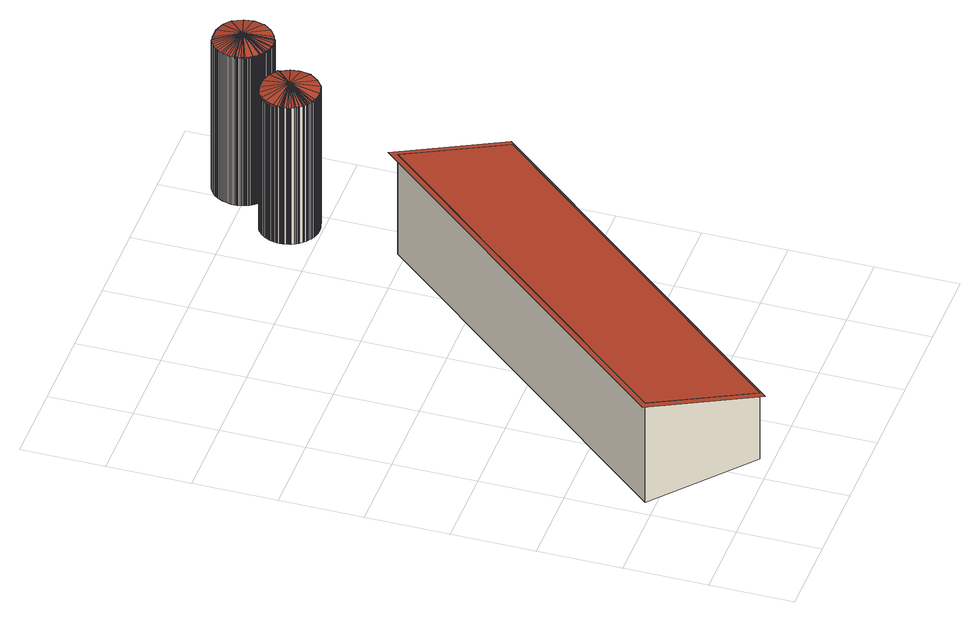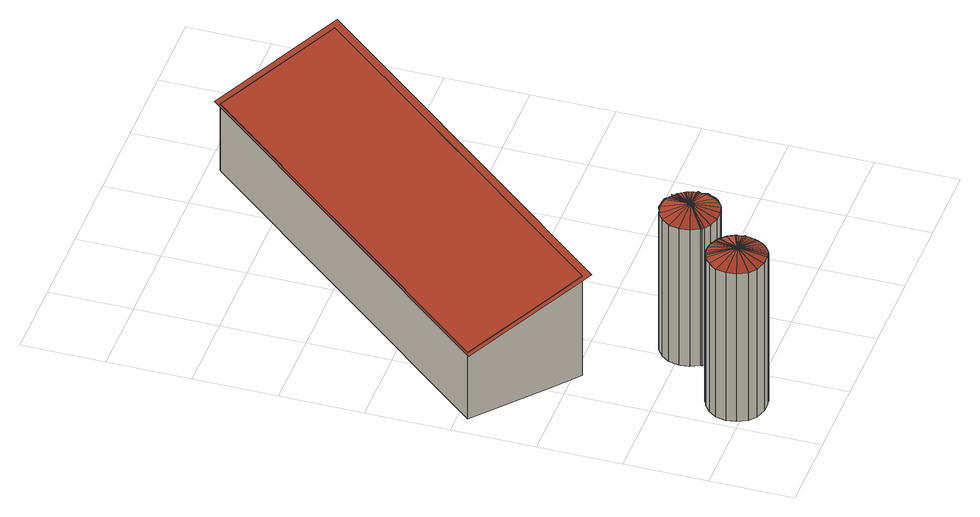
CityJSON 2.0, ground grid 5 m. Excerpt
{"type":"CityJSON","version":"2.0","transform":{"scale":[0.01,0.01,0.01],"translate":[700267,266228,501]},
"CityObjects":{
"building1":{"type":"Building","geometry":[{"type":"MultiSurface","lod":"3","boundaries":[[[0,1,2,3,4,5,6,7,8,9,10]],[[10,8,11,12]],[[1,10,12,13]],[[14,3,2,1,13,15]],[[8,3,14,11]],[[14,15,13,12,11]],[[16,17,18,19,20],[4,3,2,1,0,10,9,8,7,6,5]]],"semantics":{"surfaces":[{"type":"RoofSurface","Flaeche":203.74,"Neigung":17.36,"Ausrichtung":130.72},{"type":"WallSurface"},{"type":"GroundSurface"},{"type":"RoofSurface","Flaeche":20.31,"Neigung":17.36,"Ausrichtung":130.72}],"values":[0,1,1,1,1,2,3]}}]},
"building2":{"type":"Building","geometry":[{"type":"MultiSurface","lod":"3","boundaries":[[[21,22,23,24]],[[25,26,27,22,21]],[[21,24,28]],[[21,28,29]],[[21,29,30,31,32,33]],[[21,33,34,35,36,37,38,39,40,41,42]],[[21,42,43,44,45,46,47,48,49,50,51,52,53,54,55,56,57,58,59,60,61,62,63,64,65,66,67,68]],[[69,70,71,72,73,21,68,74,75,76,77,78,79,80],[81,82,83,79]],[[84,85,86,87,21,73,88]],[[89,90,91,92,93,21,87,94]],[[95,96,97,98,99,21,93,100]],[[101,21,99,102]],[[21,101,103]],[[21,103,104]],[[21,104,105]],[[106,107,108,21,105,109]],[[110,21,108,111]],[[112,21,110,113]],[[114,115,116,21,112,117]],[[21,116,118,119,120,121,122,123,124,125,126,127,128,129,130,131]],[[131,132,133,134,135,136,137,138,139,140,141,142,143,144,145,146,147,21]],[[21,147,148,149,150,151,152,153,154,155,156,157,158,159,160,161,162,163,164,165,166,167,168,169,170,171]],[[21,172,173]],[[21,174,175,176]],[[21,177,178]],[[21,178,179,180]],[[21,180,181,182,183,184,185,186]],[[21,186,187]],[[21,187,188,189]],[[21,189,190,191,192,193,194]],[[21,194,195]],[[21,196,25]],[[173,197,21]],[[21,198,199,200]],[[21,195,201,196]],[[202,172,21,171,203,204,205,206,207,208,209,210]],[[177,21,176,211,212,213,214]],[[215,32,31,30,29,216,217,218]],[[33,32,215,219]],[[34,33,219,220]],[[221,36,35,34,220,222]],[[37,36,221,223]],[[39,37,223,224]],[[225,226,227,228,44,43,42,41,40,39,224,229]],[[45,44,228,230]],[[46,45,230,231]],[[47,46,231,232]],[[48,47,232,233]],[[50,48,233,234]],[[51,50,234,235]],[[236,237,54,53,52,51,235,238]],[[239,56,55,54,237,240]],[[241,242,59,58,57,56,239,243]],[[244,61,60,59,242,245]],[[246,63,62,61,244,247]],[[248,65,64,63,246,249]],[[66,65,248,250]],[[67,66,250,251]],[[68,67,251,252]],[[74,68,252,253]],[[254,76,75,74,253,255]],[[256,257,81,78,77,76,254,258]],[[259,83,82,81,257,260]],[[80,83,259,261]],[[69,80,261,262]],[[263,264,265,73,72,71,70,69,262,266]],[[267,268,269,270,87,86,85,84,88,73,265,271]],[[272,273,274,275,276,93,92,91,90,89,94,87,270,277]],[[278,279,280,281,282,99,98,97,96,95,100,93,276,283]],[[284,101,102,99,282,285]],[[103,101,284,286]],[[104,103,286,287]],[[105,104,287,288]],[[289,290,291,108,107,106,109,105,288,292]],[[293,110,111,108,291,294]],[[295,112,113,110,293,296]],[[297,298,299,116,115,114,117,112,295,300]],[[301,119,118,116,299,302]],[[303,304,122,121,120,305,301,306]],[[123,122,304,307]],[[308,309,127,125,124,123,307,310]],[[128,127,309,311]],[[129,128,311,312]],[[130,129,312,313]],[[131,130,313,314]],[[132,131,314,315]],[[316,134,133,132,315,317]],[[135,134,316,318]],[[319,320,138,137,136,135,318,321]],[[139,138,320,322]],[[140,139,322,323]],[[141,140,323,324]],[[142,141,324,325]],[[144,142,325,326]],[[327,328,147,146,145,144,326,329]],[[148,147,328,330]],[[149,148,330,331]],[[150,149,331,332]],[[333,153,152,150,332,334]],[[335,336,157,155,154,153,333,337]],[[338,159,158,157,336,339]],[[160,159,338,340]],[[161,160,340,341]],[[342,343,344,166,165,163,162,161,341,345]],[[167,166,344,346]],[[168,167,346,347]],[[169,168,347,348]],[[349,171,170,169,348,350]],[[203,171,349,351]],[[352,353,206,205,204,203,351,354]],[[355,208,207,206,353,356]],[[357,358,172,202,209,208,355,359]],[[173,172,358,360]],[[361,198,197,173,360,362]],[[199,198,361,363]],[[200,199,363,364]],[[365,175,174,200,364,366]],[[176,175,365,367]],[[211,176,367,368]],[[369,370,177,214,212,211,368,371]],[[178,177,370,372]],[[179,178,372,373]],[[180,179,373,374]],[[181,180,374,375]],[[182,181,375,376]],[[183,182,376,377]],[[378,185,184,183,377,379]],[[186,185,378,380]],[[187,186,380,381]],[[382,189,188,187,381,383]],[[190,189,382,384]],[[385,190,384,386]],[[191,385,386,387]],[[192,191,387,388]],[[193,192,388,389]],[[194,193,389,390]],[[195,194,390,391]],[[201,195,391,392]],[[196,201,392,393]],[[25,196,393,394]],[[395,27,26,25,394,396]],[[22,27,395,397]],[[23,22,397,398]],[[399,23,398,400]],[[401,28,24,399,400,402]],[[29,28,401,216]],[[231,228,227]],[[345,341,340]],[[373,372,370,371]],[[388,387,384]],[[390,389,384,382,383,381,380,378,379,377,376,374,373,371,366,364,363,362,360,358,357,353,350,348,347,344,343,340,339,333,334,330,329,325,324,322,321,317,313,312,311,308,310,307,303,306,301,302,299,298,297,300,295,296,293,294,291,290,289,292,288,287,286,284,285,282,281,280,279,278,283,276,275,274,273,272,277,270,269,268,267,271,265,264,263,266,262,261,260,256,255,252,251,250,249,247,245,241,237,236,234,233,232,231,226,229,224,223,222,220,219,217,216,401,402,400,397,394,393,392,391]],[[24,23,22,403]],[[403,22,27,26,25]],[[404,33,32,31,30,29]],[[405,406,42,41,40,39,38,37,36,35,34,33,404]],[[407,408,409,410,411,412,68,67,66,65,64,63,62,61,60,59,58,57,56,55,54,53,52,51,50,49,48,47,46,45,44,43,42,406]],[[413,79,78,77,76,75,74,68,412]],[[79,83,82,81]],[[414,415,131,130,129,128,127,126,125,124,123,122,121,120,119,122]],[[416,417,418,419,147,146,145,144,143,142,141,140,139,138,137,136,135,134,133,132,131,415]],[[419,420,421,422,423,424,171,170,169,168,167,166,165,164,163,162,161,160,159,158,157,156,155,154,153,152,151,150,149,148,147]],[[172,202,210,209,208,207,206,205,204,203,171,424]],[[197,173,425,176,175,174,21],[199,198,21,200]],[[212,211,176,425,177,214,213]],[[183,182,181,180]],[[186,185,184,183]],[[194,193,192]],[[196,201,195]],[[79,70,69,80]]],"semantics":{"surfaces":[{"type":"RoofSurface","Flaeche":0.0735,"Neigung":23.3,"Ausrichtung":165.53},{"type":"RoofSurface","Flaeche":0.0745,"Neigung":23.88,"Ausrichtung":-92.56},{"type":"RoofSurface","Flaeche":0.0939,"Neigung":16.23,"Ausrichtung":-146.16},{"type":"RoofSurface","Flaeche":0.0943,"Neigung":16.18,"Ausrichtung":-149.93},{"type":"RoofSurface","Flaeche":0.0914,"Neigung":18.84,"Ausrichtung":-122.57},{"type":"RoofSurface","Flaeche":0.161,"Neigung":15.55,"Ausrichtung":-153.14},{"type":"RoofSurface","Flaeche":0.584,"Neigung":15.52,"Ausrichtung":-175.96},{"type":"RoofSurface","Flaeche":0.55,"Neigung":15.47,"Ausrichtung":162.55},{"type":"RoofSurface","Flaeche":0.539,"Neigung":15.4,"Ausrichtung":144.38},{"type":"RoofSurface","Flaeche":0.569,"Neigung":15.25,"Ausrichtung":125.81},{"type":"RoofSurface","Flaeche":0.564,"Neigung":15.16,"Ausrichtung":101.31},{"type":"RoofSurface","Flaeche":0.558,"Neigung":15.21,"Ausrichtung":83.76},{"type":"RoofSurface","Flaeche":0.556,"Neigung":15.21,"Ausrichtung":63.77},{"type":"RoofSurface","Flaeche":0.09,"Neigung":19.32,"Ausrichtung":94.15},{"type":"RoofSurface","Flaeche":0.143,"Neigung":16.9,"Ausrichtung":18.54},{"type":"RoofSurface","Flaeche":0.387,"Neigung":15.18,"Ausrichtung":38.33},{"type":"RoofSurface","Flaeche":0.561,"Neigung":15.61,"Ausrichtung":17.86},{"type":"RoofSurface","Flaeche":0.547,"Neigung":15.91,"Ausrichtung":-0.434},{"type":"RoofSurface","Flaeche":0.437,"Neigung":15.8,"Ausrichtung":-14.41},{"type":"RoofSurface","Flaeche":0.413,"Neigung":15.57,"Ausrichtung":-30.02},{"type":"RoofSurface","Flaeche":0.348,"Neigung":15.32,"Ausrichtung":-45},{"type":"RoofSurface","Flaeche":0.492,"Neigung":15.33,"Ausrichtung":-64.44},{"type":"RoofSurface","Flaeche":0.0938,"Neigung":16.34,"Ausrichtung":-86.88},{"type":"RoofSurface","Flaeche":0.0284,"Neigung":18.54,"Ausrichtung":-57.99},{"type":"RoofSurface","Flaeche":0.0928,"Neigung":16.42,"Ausrichtung":-99.46},{"type":"RoofSurface","Flaeche":0.093,"Neigung":16.43,"Ausrichtung":-103.15},{"type":"RoofSurface","Flaeche":0.163,"Neigung":16.44,"Ausrichtung":-109.98},{"type":"RoofSurface","Flaeche":0.116,"Neigung":16.45,"Ausrichtung":-113.58},{"type":"RoofSurface","Flaeche":0.0935,"Neigung":16.44,"Ausrichtung":-117.49},{"type":"RoofSurface","Flaeche":0.163,"Neigung":16.41,"Ausrichtung":-124.08},{"type":"RoofSurface","Flaeche":0.163,"Neigung":16.4,"Ausrichtung":-128.89},{"type":"RoofSurface","Flaeche":0.0935,"Neigung":16.32,"Ausrichtung":-137.59},{"type":"RoofSurface","Flaeche":0.0232,"Neigung":18.54,"Ausrichtung":-57.99},{"type":"RoofSurface","Flaeche":0.0473,"Neigung":18.54,"Ausrichtung":-57.99},{"type":"RoofSurface","Flaeche":0.0932,"Neigung":16.35,"Ausrichtung":-133.89},{"type":"RoofSurface","Flaeche":0.218,"Neigung":17.64,"Ausrichtung":-106.29},{"type":"RoofSurface","Flaeche":0.0923,"Neigung":22.74,"Ausrichtung":-142.12},{"type":"WallSurface"},{"type":"GroundSurface"},{"type":"RoofSurface","Flaeche":0.00438,"Neigung":23.3,"Ausrichtung":165.53},{"type":"RoofSurface","Flaeche":0.00449,"Neigung":23.88,"Ausrichtung":-92.56},{"type":"RoofSurface","Flaeche":0.00362,"Neigung":18.84,"Ausrichtung":-122.57},{"type":"RoofSurface","Flaeche":0.0146,"Neigung":15.56,"Ausrichtung":-152.97},{"type":"RoofSurface","Flaeche":0.0296,"Neigung":15.54,"Ausrichtung":-175.76},{"type":"RoofSurface","Flaeche":0.00451,"Neigung":15.48,"Ausrichtung":162.54},{"type":"RoofSurface","Flaeche":0.000144,"Neigung":15.47,"Ausrichtung":162.74},{"type":"RoofSurface","Flaeche":0.00611,"Neigung":15.56,"Ausrichtung":-30.07},{"type":"RoofSurface","Flaeche":0.0274,"Neigung":15.32,"Ausrichtung":-45.41},{"type":"RoofSurface","Flaeche":0.058,"Neigung":15.33,"Ausrichtung":-64.49},{"type":"RoofSurface","Flaeche":0.016,"Neigung":17.64,"Ausrichtung":-106.29},{"type":"RoofSurface","Flaeche":0.0575,"Neigung":18.54,"Ausrichtung":-57.99},{"type":"RoofSurface","Flaeche":0.0065,"Neigung":22.74,"Ausrichtung":-142.12},{"type":"RoofSurface","Flaeche":5e-06,"Neigung":16.44,"Ausrichtung":-106.8},{"type":"RoofSurface","Flaeche":1.4e-05,"Neigung":16.44,"Ausrichtung":-109.98},{"type":"RoofSurface","Flaeche":1e-05,"Neigung":16.41,"Ausrichtung":-124.08},{"type":"RoofSurface","Flaeche":7e-06,"Neigung":16.35,"Ausrichtung":-133.89},{"type":"RoofSurface","Flaeche":5.6e-05,"Neigung":15.47,"Ausrichtung":162.55}],"values":[0,1,2,3,4,5,6,7,8,9,10,11,12,13,14,15,16,17,18,19,20,21,22,23,24,25,26,27,28,29,30,31,32,33,34,35,36,37,37,37,37,37,37,37,37,37,37,37,37,37,37,37,37,37,37,37,37,37,37,37,37,37,37,37,37,37,37,37,37,37,37,37,37,37,37,37,37,37,37,37,37,37,37,37,37,37,37,37,37,37,37,37,37,37,37,37,37,37,37,37,37,37,37,37,37,37,37,37,37,37,37,37,37,37,37,37,37,37,37,37,37,37,37,37,37,37,37,37,37,37,37,37,37,37,37,37,37,37,37,37,37,37,37,37,37,37,38,38,38,38,38,39,40,41,42,43,44,45,46,47,48,49,50,51,52,53,54,55,56]}}]},
"building3":{"type":"Building","geometry":[{"type":"MultiSurface","lod":"3","boundaries":[[[426,427,428]],[[426,429,430,427]],[[426,428,431]],[[426,431,432]],[[426,432,433]],[[434,426,433,435]],[[436,426,434,437]],[[438,439,426,436,440,441]],[[442,426,439,443]],[[426,442,444]],[[426,444,445]],[[446,426,445,447]],[[426,446,448]],[[449,426,448,450]],[[426,449,451]],[[426,451,452,453,454,455]],[[456,457,426,455,458,459,460]],[[426,461,462,463,464,465]],[[426,465,466,467,468,469]],[[426,469,470,471,472,473,474,475,476,477,478,479,480,481,482,483,484,485,486,487,488,489]],[[490,426,489,491,492,493,494,495,496,497,498,499,500,501,502,503,504,505]],[[426,506,507,508]],[[508,509,510,511,512,513,514,515,516,426]],[[426,516,517,518,519,520]],[[426,520,521,522,523,524]],[[426,524,525,526,527,528,529,530,531]],[[532,533,426,531,534,535,536,537,538,539,540,541,542]],[[426,533,543]],[[426,543,544,545,546,547,548,549]],[[550,426,549,551,552]],[[426,550,553]],[[426,553,554]],[[555,426,554,556]],[[557,558,559,560,426,555,561]],[[562,563,564,565,426,560,566]],[[567,426,565,568]],[[426,567,569]],[[426,569,570]],[[571,426,570,572]],[[426,571,429]],[[426,457,573,574,575,461]],[[547,546,576,577]],[[578,549,548,547,577,579]],[[551,549,578,580]],[[552,551,580,581]],[[550,552,581,582]],[[553,550,582,583]],[[554,553,583,584]],[[585,555,556,554,584,586]],[[587,588,589,590,560,559,558,557,561,555,585,591]],[[592,593,594,595,565,564,563,562,566,560,590,596]],[[597,567,568,565,595,598]],[[569,567,597,599]],[[570,569,599,600]],[[601,571,572,570,600,602]],[[429,571,601,603]],[[604,427,430,429,603,605]],[[428,427,604,606]],[[431,428,606,607]],[[432,431,607,608]],[[433,432,608,609]],[[435,433,609,610]],[[434,435,610,611]],[[437,434,611,612]],[[436,437,612,613]],[[440,436,613,614]],[[441,440,614,615]],[[438,441,615,616]],[[439,438,616,617]],[[443,439,617,618]],[[442,443,618,619]],[[444,442,619,620]],[[445,444,620,621]],[[447,445,621,622]],[[446,447,622,623]],[[448,446,623,624]],[[450,448,624,625]],[[449,450,625,626]],[[451,449,626,627]],[[628,629,454,453,452,451,627,630]],[[455,454,629,631]],[[458,455,631,632]],[[459,458,632,633]],[[460,459,633,634]],[[456,460,634,635]],[[457,456,635,636]],[[573,457,636,637]],[[638,639,461,575,574,573,637,640]],[[462,461,639,641]],[[642,643,465,464,463,462,641,644]],[[645,646,468,467,466,465,643,647]],[[469,468,646,648]],[[470,469,648,649]],[[650,472,471,470,649,651]],[[652,474,473,472,650,653]],[[654,655,478,477,475,474,652,656]],[[657,480,479,478,655,658]],[[659,660,483,482,481,480,657,661]],[[485,483,660,662]],[[486,485,662,663]],[[487,486,663,664]],[[488,487,664,665]],[[489,488,665,666]],[[491,489,666,667]],[[492,491,667,668]],[[669,494,493,492,668,670]],[[495,494,669,671]],[[496,495,671,672]],[[497,496,672,673]],[[498,497,673,674]],[[499,498,674,675]],[[500,499,675,676]],[[501,500,676,677]],[[502,501,677,678]],[[503,502,678,679]],[[504,503,679,680]],[[490,504,680,681]],[[506,490,681,682]],[[507,506,682,683]],[[508,507,683,684]],[[685,510,509,508,684,686]],[[687,513,511,510,685,688]],[[514,513,687,689]],[[515,514,689,690]],[[516,515,690,691]],[[517,516,691,692]],[[693,694,520,519,518,517,692,695]],[[696,522,521,520,694,697]],[[698,524,523,522,696,699]],[[525,524,698,700]],[[701,527,526,525,700,702]],[[703,704,530,529,528,527,701,705]],[[531,530,704,706]],[[534,531,706,707]],[[535,534,707,708]],[[709,710,538,537,536,535,708,711]],[[539,538,710,712]],[[541,539,712,713]],[[542,541,713,714]],[[532,542,714,715]],[[533,532,715,716]],[[543,533,716,717]],[[544,543,717,718]],[[576,546,545,544,718,719]],[[614,613,612,611,610]],[[635,634,633]],[[644,639,638]],[[698,697,693]],[[710,709,711,706,705,702,698,693,695,690,688,684,682,681,679,678,677,676,675,673,672,671,670,666,664,663,662,661,658,656,653,651,643,642,640,637,636,633,629,628,630,627,626,625,624,623,622,621,620,619,618,617,616,615,610,609,608,607,606,604,605,603,601,602,600,599,597,598,595,594,593,592,596,590,589,588,587,591,585,586,584,583,582,581,579,577,576,719,718,717,716,715,713]],[[720,455,454,453,452,451]],[[458,455,720,457,456,460,459]],[[573,461,575,574]],[[721,465,464,463,462,461]],[[722,469,468,467,466,465,721]],[[723,724,725,726,489,488,487,486,485,484,483,482,481,480,479,478,477,476,475,474,473,472,471,470,469,722]],[[727,728,729,730,508,507,506,426,490,505,504,503,502,501,500,499,498,497,496,495,494,493,492,491,489,726]],[[730,731,732,516,515,514,513,512,511,510,509,508]],[[520,519,518,517,516,732]],[[733,524,523,522,521,520]],[[733,734,735,531,530,529,528,527,526,525,524]],[[735,736,533,532,542,541,540,539,538,537,536,535,534,531]],[[549,548,547,546,545]],[[550,552,551,549]],[[436,441,440]]],"semantics":{"surfaces":[{"type":"RoofSurface","Flaeche":0.168,"Neigung":15.81,"Ausrichtung":-14.54},{"type":"RoofSurface","Flaeche":0.547,"Neigung":15.92,"Ausrichtung":-0.603},{"type":"RoofSurface","Flaeche":0.0962,"Neigung":17.57,"Ausrichtung":10.94},{"type":"RoofSurface","Flaeche":0.175,"Neigung":15.44,"Ausrichtung":-26.57},{"type":"RoofSurface","Flaeche":0.149,"Neigung":15.54,"Ausrichtung":-32.26},{"type":"RoofSurface","Flaeche":0.197,"Neigung":15.62,"Ausrichtung":-36.97},{"type":"RoofSurface","Flaeche":0.196,"Neigung":15.73,"Ausrichtung":-43.53},{"type":"RoofSurface","Flaeche":0.171,"Neigung":15.86,"Ausrichtung":-51.58},{"type":"RoofSurface","Flaeche":0.193,"Neigung":15.96,"Ausrichtung":-57.88},{"type":"RoofSurface","Flaeche":0.0957,"Neigung":16.06,"Ausrichtung":-64.83},{"type":"RoofSurface","Flaeche":0.0965,"Neigung":16.1,"Ausrichtung":-68.48},{"type":"RoofSurface","Flaeche":0.167,"Neigung":16.14,"Ausrichtung":-72.06},{"type":"RoofSurface","Flaeche":0.119,"Neigung":16.21,"Ausrichtung":-78.37},{"type":"RoofSurface","Flaeche":0.167,"Neigung":16.25,"Ausrichtung":-83.26},{"type":"RoofSurface","Flaeche":0.0948,"Neigung":16.28,"Ausrichtung":-88.97},{"type":"RoofSurface","Flaeche":0.0794,"Neigung":23.29,"Ausrichtung":-42.69},{"type":"RoofSurface","Flaeche":0.116,"Neigung":19.85,"Ausrichtung":-133.6},{"type":"RoofSurface","Flaeche":0.0925,"Neigung":18.93,"Ausrichtung":-73.09},{"type":"RoofSurface","Flaeche":0.0725,"Neigung":15.67,"Ausrichtung":-105.59},{"type":"RoofSurface","Flaeche":0.391,"Neigung":15.72,"Ausrichtung":-119},{"type":"RoofSurface","Flaeche":0.348,"Neigung":15.65,"Ausrichtung":-132.8},{"type":"RoofSurface","Flaeche":0.0492,"Neigung":15.63,"Ausrichtung":-133.36},{"type":"RoofSurface","Flaeche":0.167,"Neigung":15.54,"Ausrichtung":-152.97},{"type":"RoofSurface","Flaeche":0.097,"Neigung":16.61,"Ausrichtung":-172.15},{"type":"RoofSurface","Flaeche":0.0949,"Neigung":16.86,"Ausrichtung":-134.31},{"type":"RoofSurface","Flaeche":0.166,"Neigung":15.56,"Ausrichtung":-152.84},{"type":"RoofSurface","Flaeche":0.23,"Neigung":15.62,"Ausrichtung":-178.45},{"type":"RoofSurface","Flaeche":0.0993,"Neigung":15.57,"Ausrichtung":-171.22},{"type":"RoofSurface","Flaeche":0.278,"Neigung":15.54,"Ausrichtung":-175.5},{"type":"RoofSurface","Flaeche":0.168,"Neigung":15.47,"Ausrichtung":162.63},{"type":"RoofSurface","Flaeche":0.102,"Neigung":16.11,"Ausrichtung":-176.12},{"type":"RoofSurface","Flaeche":0.102,"Neigung":16.21,"Ausrichtung":141.49},{"type":"RoofSurface","Flaeche":0.188,"Neigung":15.48,"Ausrichtung":162.71},{"type":"RoofSurface","Flaeche":0.538,"Neigung":15.4,"Ausrichtung":144.46},{"type":"RoofSurface","Flaeche":0.569,"Neigung":15.24,"Ausrichtung":126.05},{"type":"RoofSurface","Flaeche":0.564,"Neigung":15.17,"Ausrichtung":101.23},{"type":"RoofSurface","Flaeche":0.559,"Neigung":15.22,"Ausrichtung":83.72},{"type":"RoofSurface","Flaeche":0.649,"Neigung":15.21,"Ausrichtung":63.8},{"type":"RoofSurface","Flaeche":0.516,"Neigung":15.18,"Ausrichtung":38.26},{"type":"RoofSurface","Flaeche":0.56,"Neigung":15.64,"Ausrichtung":17.63},{"type":"RoofSurface","Flaeche":0.166,"Neigung":16.31,"Ausrichtung":-103.05},{"type":"WallSurface"},{"type":"GroundSurface"},{"type":"RoofSurface","Flaeche":0.00517,"Neigung":23.29,"Ausrichtung":-42.69},{"type":"RoofSurface","Flaeche":0.00741,"Neigung":19.85,"Ausrichtung":-133.6},{"type":"RoofSurface","Flaeche":1.5e-05,"Neigung":16.31,"Ausrichtung":-103.05},{"type":"RoofSurface","Flaeche":0.00401,"Neigung":18.93,"Ausrichtung":-73.09},{"type":"RoofSurface","Flaeche":0.00668,"Neigung":15.67,"Ausrichtung":-105.59},{"type":"RoofSurface","Flaeche":0.0309,"Neigung":15.73,"Ausrichtung":-118.94},{"type":"RoofSurface","Flaeche":0.0562,"Neigung":15.65,"Ausrichtung":-133.08},{"type":"RoofSurface","Flaeche":0.0119,"Neigung":15.54,"Ausrichtung":-152.88},{"type":"RoofSurface","Flaeche":0.0026,"Neigung":16.34,"Ausrichtung":-171.35},{"type":"RoofSurface","Flaeche":0.00208,"Neigung":16.86,"Ausrichtung":-134.31},{"type":"RoofSurface","Flaeche":0.00882,"Neigung":15.54,"Ausrichtung":-153.2},{"type":"RoofSurface","Flaeche":0.00686,"Neigung":15.54,"Ausrichtung":-175.89},{"type":"RoofSurface","Flaeche":0.000302,"Neigung":15.54,"Ausrichtung":-175.5},{"type":"RoofSurface","Flaeche":0.000155,"Neigung":15.47,"Ausrichtung":162.63},{"type":"RoofSurface","Flaeche":7e-06,"Neigung":15.86,"Ausrichtung":-51.58}],"values":[0,1,2,3,4,5,6,7,8,9,10,11,12,13,14,15,16,17,18,19,20,21,22,23,24,25,26,27,28,29,30,31,32,33,34,35,36,37,38,39,40,41,41,41,41,41,41,41,41,41,41,41,41,41,41,41,41,41,41,41,41,41,41,41,41,41,41,41,41,41,41,41,41,41,41,41,41,41,41,41,41,41,41,41,41,41,41,41,41,41,41,41,41,41,41,41,41,41,41,41,41,41,41,41,41,41,41,41,41,41,41,41,41,41,41,41,41,41,41,41,41,41,41,41,41,41,41,41,41,41,41,41,41,41,41,41,41,41,41,41,41,41,41,41,42,42,42,42,42,43,44,45,46,47,48,49,50,51,52,53,54,55,56,57]}}]}
},
"vertices":[
[2375,2061,555],[2376,2062,555],[1991,2394,714],[1813,2547,788],[661,1209,787],[531,1057,787],[441,953,787],[440,951,787],[106,563,787],[634,109,570],[669,78,555],[106,563,90],[669,78,90],[2376,2062,90],[1813,2547,90],[1991,2394,90],[47,558,800],[650,39,552],[2404,2077,552],[1801,2596,800],[428,1001,800],
[1625,3113,1293],[1529,2980,1248],[1531,2978,1247],[1535,2975,1246],[1522,2985,1246],[1524,2983,1247],[1526,2982,1247],[1544,2969,1246],[1554,2963,1246],[1556,2962,1246],[1559,2961,1247],[1561,2960,1247],[1563,2959,1248],[1564,2958,1247],[1566,2957,1248],[1569,2956,1248],[1571,2955,1248],[1573,2954,1248],[1574,2954,1248],[1576,2953,1248],[1579,2952,1248],[1581,2952,1248],[1582,2951,1248],[1584,2951,1248],[1587,2950,1248],[1590,2949,1247],[1592,2948,1247],[1595,2948,1247],[1595,2947,1247],[1597,2947,1247],[1600,2946,1247],[1603,2946,1247],[1606,2945,1247],[1608,2945,1247],[1611,2944,1247],[1614,2944,1247],[1616,2944,1246],[1619,2943,1246],[1622,2943,1246],[1625,2943,1246],[1627,2943,1246],[1630,2943,1246],[1633,2942,1247],[1636,2942,1247],[1638,2942,1247],[1641,2943,1247],[1644,2943,1247],[1646,2943,1247],[1670,2946,1246],[1676,2948,1246],[1687,2951,1246],[1697,2954,1246],[1706,2957,1246],[1647,2943,1247],[1649,2943,1247],[1652,2943,1246],[1655,2943,1246],[1658,2944,1246],[1666,2944,1246],[1668,2945,1246],[1660,2944,1246],[1663,2945,1246],[1666,2945,1246],[1727,2972,1246],[1736,2979,1246],[1745,2985,1246],[1754,2992,1246],[1718,2966,1246],[1766,3009,1246],[1773,3017,1246],[1779,3026,1246],[1786,3035,1246],[1791,3042,1246],[1760,3000,1246],[1795,3061,1246],[1797,3072,1246],[1799,3083,1246],[1801,3094,1246],[1803,3103,1246],[1793,3051,1246],[1796,3163,1246],[1802,3115,1246],[1769,3218,1246],[1770,3230,1246],[1754,3236,1246],[1737,3249,1246],[1728,3256,1246],[1721,3262,1246],[1745,3243,1246],[1660,3281,1246],[1712,3265,1246],[1598,3281,1246],[1608,3281,1246],[1569,3273,1246],[1559,3271,1246],[1550,3268,1246],[1580,3276,1246],[1537,3261,1246],[1533,3259,1246],[1532,3258,1246],[1530,3256,1246],[1528,3255,1246],[1526,3253,1246],[1524,3251,1246],[1522,3249,1246],[1520,3248,1246],[1519,3248,1246],[1518,3246,1247],[1516,3244,1247],[1514,3242,1247],[1512,3241,1247],[1512,3240,1247],[1510,3238,1247],[1508,3236,1247],[1506,3234,1247],[1504,3232,1247],[1502,3230,1247],[1501,3228,1247],[1499,3226,1247],[1497,3223,1247],[1496,3221,1248],[1494,3219,1248],[1493,3217,1248],[1492,3217,1248],[1491,3214,1248],[1489,3212,1248],[1488,3210,1248],[1486,3207,1248],[1485,3205,1248],[1484,3203,1248],[1483,3202,1248],[1482,3200,1248],[1481,3198,1248],[1480,3195,1248],[1479,3193,1248],[1479,3192,1248],[1478,3190,1248],[1476,3188,1248],[1475,3185,1248],[1474,3183,1248],[1473,3180,1248],[1472,3178,1248],[1471,3175,1248],[1471,3173,1248],[1470,3172,1248],[1470,3170,1248],[1469,3167,1249],[1468,3165,1249],[1467,3162,1249],[1467,3159,1249],[1466,3157,1249],[1462,3132,1246],[1462,3121,1246],[1462,3108,1248],[1462,3105,1249],[1462,3104,1249],[1463,3094,1246],[1465,3083,1246],[1467,3075,1246],[1468,3072,1246],[1470,3065,1246],[1470,3064,1246],[1471,3062,1246],[1472,3058,1246],[1473,3057,1246],[1473,3054,1246],[1479,3041,1246],[1483,3034,1246],[1484,3032,1246],[1485,3029,1246],[1490,3022,1246],[1492,3019,1246],[1493,3018,1246],[1494,3015,1246],[1506,3000,1246],[1514,2992,1246],[1462,3118,1246],[1462,3116,1247],[1462,3113,1247],[1462,3110,1248],[1512,2995,1246],[1462,3135,1246],[1465,3154,1249],[1465,3151,1248],[1464,3149,1248],[1464,3146,1247],[1464,3143,1247],[1463,3140,1247],[1463,3138,1246],[1463,3136,1246],[1462,3102,1248],[1463,3099,1247],[1463,3098,1247],[1463,3097,1246],[1561,2960,290],[1554,2963,290],[1556,2962,290],[1559,2961,290],[1563,2959,290],[1564,2958,290],[1569,2956,290],[1566,2957,290],[1571,2955,290],[1574,2954,290],[1579,2952,290],[1581,2952,290],[1582,2951,290],[1584,2951,290],[1576,2953,290],[1587,2950,290],[1590,2949,290],[1592,2948,290],[1595,2948,290],[1597,2947,290],[1600,2946,290],[1606,2945,290],[1608,2945,290],[1603,2946,290],[1614,2944,290],[1611,2944,290],[1619,2943,290],[1622,2943,290],[1616,2944,290],[1627,2943,290],[1625,2943,290],[1633,2942,290],[1630,2943,290],[1638,2942,290],[1636,2942,290],[1641,2943,290],[1644,2943,290],[1646,2943,290],[1647,2943,290],[1652,2943,290],[1649,2943,290],[1658,2944,290],[1660,2944,290],[1655,2943,290],[1666,2945,290],[1663,2945,290],[1668,2945,290],[1670,2946,290],[1687,2951,290],[1697,2954,290],[1706,2957,290],[1676,2948,290],[1727,2972,290],[1736,2979,290],[1745,2985,290],[1754,2992,290],[1718,2966,290],[1766,3009,290],[1773,3017,290],[1779,3026,290],[1786,3035,290],[1791,3042,290],[1760,3000,290],[1795,3061,290],[1797,3072,290],[1799,3083,290],[1801,3094,290],[1803,3103,290],[1793,3051,290],[1796,3163,290],[1802,3115,290],[1769,3218,290],[1770,3230,290],[1754,3236,290],[1737,3249,290],[1728,3256,290],[1721,3262,290],[1745,3243,290],[1660,3281,290],[1712,3265,290],[1598,3281,290],[1608,3281,290],[1569,3273,290],[1559,3271,290],[1550,3268,290],[1580,3276,290],[1533,3259,290],[1537,3261,290],[1530,3256,290],[1528,3255,290],[1533,3259,1245],[1532,3258,290],[1526,3253,290],[1522,3249,290],[1519,3248,290],[1524,3251,290],[1518,3246,290],[1516,3244,290],[1514,3242,290],[1512,3241,290],[1512,3240,290],[1508,3236,290],[1510,3238,290],[1506,3234,290],[1502,3230,290],[1501,3228,290],[1504,3232,290],[1499,3226,290],[1497,3223,290],[1496,3221,290],[1494,3219,290],[1492,3217,290],[1489,3212,290],[1488,3210,290],[1491,3214,290],[1486,3207,290],[1485,3205,290],[1484,3203,290],[1481,3198,290],[1482,3200,290],[1479,3193,290],[1478,3190,290],[1480,3195,290],[1475,3185,290],[1476,3188,290],[1474,3183,290],[1473,3180,290],[1471,3175,290],[1470,3172,290],[1470,3170,290],[1472,3178,290],[1469,3167,290],[1468,3165,290],[1467,3162,290],[1466,3157,290],[1467,3159,290],[1465,3154,290],[1464,3149,290],[1464,3146,290],[1465,3151,290],[1463,3140,290],[1464,3143,290],[1462,3135,290],[1462,3132,290],[1463,3138,290],[1462,3121,290],[1462,3116,290],[1462,3118,290],[1462,3113,290],[1462,3110,290],[1462,3105,290],[1462,3108,290],[1462,3104,290],[1462,3102,290],[1463,3097,290],[1463,3094,290],[1463,3099,290],[1465,3083,290],[1467,3075,290],[1468,3072,290],[1470,3065,290],[1470,3064,290],[1471,3062,290],[1473,3057,290],[1472,3058,290],[1473,3054,290],[1479,3041,290],[1484,3032,290],[1483,3034,290],[1485,3029,290],[1486,3029,1246],[1486,3029,290],[1490,3022,290],[1492,3019,290],[1493,3018,290],[1494,3015,290],[1506,3000,290],[1512,2995,290],[1514,2992,290],[1522,2985,290],[1526,2982,290],[1524,2983,290],[1529,2980,290],[1531,2978,290],[1533,2977,1247],[1533,2977,290],[1544,2969,290],[1535,2975,290],[1523,2972,1246],[1561,2953,1246],[1570,2947,1246],[1578,2944,1246],[1594,2942,1246],[1605,2941,1246],[1616,2941,1246],[1627,2940,1246],[1638,2939,1246],[1647,2938,1246],[1656,2941,1246],[1518,3250,1246],[1509,3245,1246],[1502,3238,1246],[1494,3230,1246],[1487,3222,1246],[1480,3215,1246],[1476,3207,1246],[1471,3197,1246],[1466,3187,1246],[1462,3177,1246],[1454,3161,1246],[1451,3104,1246],
[1949,3488,1316],[1922,3656,1268],[1903,3651,1268],[1984,3656,1268],[1931,3656,1268],[1891,3653,1268],[1874,3645,1268],[1860,3636,1268],[1842,3622,1268],[1851,3629,1268],[1827,3606,1268],[1836,3616,1268],[1820,3597,1268],[1815,3590,1268],[1825,3604,1268],[1825,3603,1268],[1804,3571,1268],[1809,3581,1268],[1799,3561,1268],[1795,3551,1268],[1790,3532,1268],[1792,3540,1268],[1787,3519,1268],[1785,3499,1268],[1785,3508,1268],[1785,3488,1268],[1785,3485,1269],[1785,3483,1270],[1785,3480,1271],[1785,3479,1271],[1786,3469,1268],[1786,3466,1268],[1785,3477,1270],[1785,3474,1270],[1786,3472,1269],[1790,3447,1268],[1791,3444,1268],[1792,3442,1269],[1792,3439,1270],[1793,3437,1270],[1793,3436,1270],[1794,3434,1270],[1795,3431,1270],[1796,3429,1270],[1796,3428,1270],[1797,3426,1270],[1798,3423,1270],[1799,3421,1270],[1800,3418,1270],[1801,3416,1270],[1802,3415,1270],[1803,3413,1270],[1804,3411,1270],[1805,3408,1270],[1806,3406,1270],[1808,3403,1270],[1809,3401,1270],[1811,3399,1270],[1812,3397,1270],[1812,3396,1270],[1814,3394,1270],[1815,3392,1270],[1817,3389,1270],[1817,3388,1270],[1844,3358,1270],[1818,3387,1270],[1820,3385,1270],[1822,3383,1270],[1823,3380,1270],[1825,3378,1270],[1827,3376,1270],[1829,3374,1270],[1831,3372,1269],[1832,3370,1270],[1834,3368,1269],[1836,3366,1270],[1838,3364,1270],[1840,3362,1270],[1842,3360,1270],[1844,3359,1270],[1847,3357,1270],[1849,3355,1270],[1851,3353,1270],[1853,3351,1270],[1855,3350,1270],[1857,3348,1270],[1858,3347,1270],[1860,3346,1269],[1862,3345,1269],[1864,3343,1269],[1867,3342,1269],[1869,3340,1269],[1871,3339,1268],[1874,3337,1268],[1876,3336,1268],[1879,3335,1268],[1881,3333,1268],[1884,3332,1269],[1886,3331,1269],[1889,3330,1269],[1891,3329,1269],[1894,3328,1269],[1896,3327,1269],[1899,3326,1269],[1902,3325,1269],[1903,3324,1269],[1926,3318,1268],[1928,3317,1268],[1904,3324,1269],[1907,3323,1269],[1909,3322,1269],[1912,3321,1269],[1915,3320,1269],[1917,3320,1268],[1918,3320,1268],[1920,3319,1268],[1923,3318,1268],[1939,3316,1268],[1950,3315,1268],[1961,3314,1268],[1963,3314,1268],[1964,3314,1268],[1967,3314,1268],[1970,3314,1268],[1988,3319,1268],[1972,3315,1268],[1973,3315,1268],[2000,3318,1268],[2009,3326,1268],[2029,3332,1268],[2020,3329,1268],[2052,3348,1268],[2061,3355,1268],[2070,3361,1268],[2078,3367,1268],[2043,3342,1268],[2095,3391,1268],[2102,3399,1268],[2108,3408,1268],[2115,3417,1268],[2089,3382,1268],[2127,3478,1268],[2117,3430,1268],[2120,3539,1268],[2089,3602,1268],[2044,3637,1268],[2076,3612,1268],[1788,3455,1268],[1789,3451,1268],[1790,3450,1268],[1963,3314,232],[1964,3314,232],[1970,3314,232],[1967,3314,232],[1972,3315,232],[1973,3315,232],[1988,3319,232],[2000,3318,232],[2009,3326,232],[2029,3332,232],[2020,3329,232],[2052,3348,232],[2061,3355,232],[2070,3361,232],[2078,3367,232],[2043,3342,232],[2095,3391,232],[2102,3399,232],[2108,3408,232],[2115,3417,232],[2089,3382,232],[2127,3478,232],[2117,3430,232],[2120,3539,232],[2089,3602,232],[2044,3637,232],[2076,3612,232],[1984,3656,232],[1922,3656,232],[1931,3656,232],[1903,3651,232],[1891,3653,232],[1874,3645,232],[1860,3636,232],[1851,3629,232],[1842,3622,232],[1836,3616,232],[1827,3606,232],[1825,3604,232],[1825,3603,232],[1820,3597,232],[1815,3590,232],[1809,3581,232],[1804,3571,232],[1799,3561,232],[1795,3551,232],[1792,3540,232],[1790,3532,232],[1787,3519,232],[1785,3508,232],[1785,3499,232],[1785,3488,232],[1785,3483,232],[1785,3480,232],[1785,3485,232],[1785,3479,232],[1785,3477,232],[1785,3474,232],[1786,3472,232],[1786,3469,232],[1786,3466,232],[1788,3455,232],[1790,3450,232],[1790,3447,232],[1789,3451,232],[1791,3444,232],[1792,3439,232],[1793,3437,232],[1792,3442,232],[1794,3434,232],[1795,3431,232],[1793,3436,232],[1796,3429,232],[1796,3428,232],[1798,3423,232],[1797,3426,232],[1800,3418,232],[1799,3421,232],[1803,3413,232],[1804,3411,232],[1801,3416,232],[1806,3406,232],[1805,3408,232],[1809,3401,232],[1811,3399,232],[1808,3403,232],[1812,3396,232],[1814,3394,232],[1815,3392,232],[1817,3389,232],[1817,3388,232],[1818,3387,232],[1820,3385,232],[1823,3380,232],[1822,3383,232],[1825,3378,232],[1827,3376,232],[1829,3374,232],[1831,3372,232],[1832,3370,232],[1834,3368,232],[1836,3366,232],[1838,3364,232],[1840,3362,232],[1842,3360,232],[1844,3358,232],[1847,3357,232],[1849,3355,232],[1851,3353,232],[1855,3350,232],[1853,3351,232],[1860,3346,232],[1857,3348,232],[1862,3345,232],[1864,3343,232],[1867,3342,232],[1869,3340,232],[1874,3337,232],[1876,3336,232],[1871,3339,232],[1881,3333,232],[1879,3335,232],[1886,3331,232],[1884,3332,232],[1889,3330,232],[1894,3328,232],[1891,3329,232],[1899,3326,232],[1902,3325,232],[1896,3327,232],[1903,3324,232],[1904,3324,232],[1907,3323,232],[1912,3321,232],[1915,3320,232],[1909,3322,232],[1917,3320,232],[1920,3319,232],[1923,3318,232],[1926,3318,232],[1928,3317,232],[1939,3316,232],[1950,3315,232],[1961,3314,232],[1774,3479,1268],[1786,3434,1268],[1789,3426,1268],[1796,3413,1268],[1801,3403,1268],[1807,3393,1268],[1812,3384,1268],[1825,3370,1268],[1832,3362,1268],[1840,3354,1268],[1847,3347,1268],[1855,3343,1268],[1865,3338,1268],[1884,3328,1268],[1894,3323,1268],[1902,3319,1268],[1917,3318,1268]
]}
